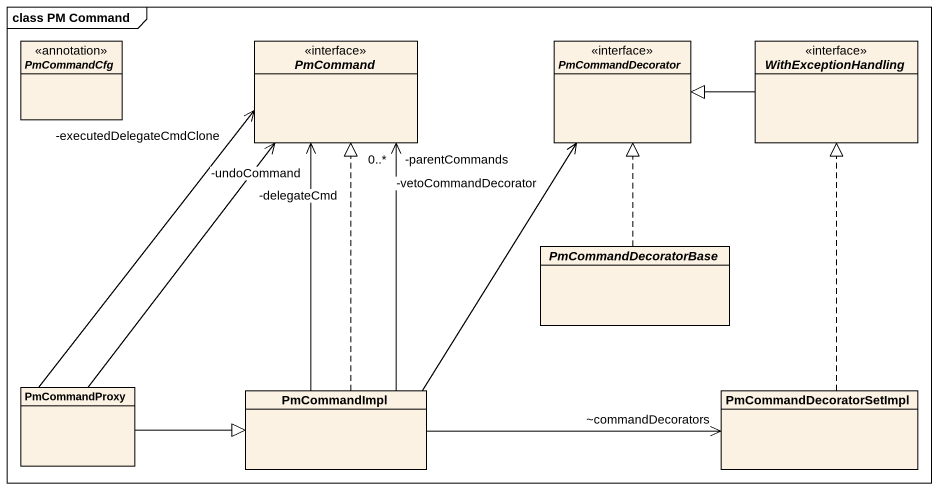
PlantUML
@startuml
mainframe class PM Command
hide circle
hide empty members
interface PmCommandCfg <<annotation>>
interface PmCommand
interface PmCommandDecorator
interface WithExceptionHandling
abstract class PmCommandDecoratorBase
class PmCommandProxy
class PmCommandImpl
class PmCommandDecoratorSetImpl
WithExceptionHandling -left-|> PmCommandDecorator
PmCommandDecoratorBase .up.|> PmCommandDecorator
PmCommandProxy -up-> "-delegateCmd" PmCommand
PmCommandProxy -up-> "-executedDelegateCmdClone" PmCommand
PmCommandProxy -right-|> PmCommandImpl
PmCommandImpl -up-> "-parentCommands\n0..*" PmCommand
PmCommandImpl -up-> "-undoCommand" PmCommand
PmCommandImpl .up.|> PmCommand
PmCommandImpl -up-> "-vetoCommandDecorator" PmCommandDecorator
PmCommandImpl -right-> "~commandDecorators" PmCommandDecoratorSetImpl
PmCommandDecoratorSetImpl .up.|> WithExceptionHandling
@enduml
